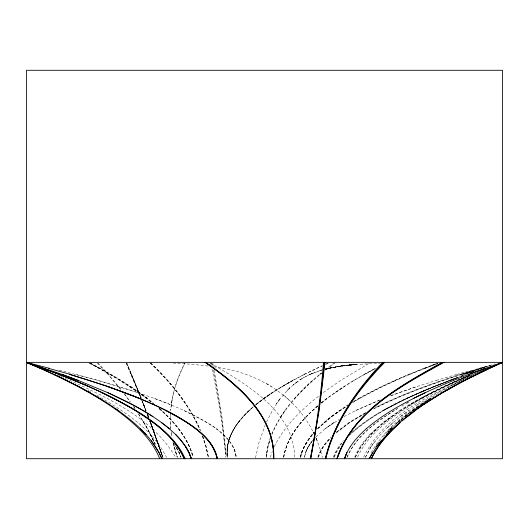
<?xml version="1.0" encoding="UTF-8"?>
<svg xmlns="http://www.w3.org/2000/svg" width="529" height="529" viewBox="0 0 529 529"><rect width="100%" height="100%" fill="white"/><g stroke="black" fill="none" stroke-linecap="round" stroke-linejoin="round"><path stroke-width="0.4" stroke-dasharray="2.65 1.98" d="M294.732 457.208C293.694 410.676 245.734 384.133 210.635 363.152M170.398 416.554L170.517 414.293L170.807 428.602M253.1 407.019C238.605 419.325 224.706 437.033 227.41 457.208L227.007 452.692L227.906 443.659L227.073 449.683C228.396 432.286 240.298 417.956 253.014 407.019M238.281 422.578C230.875 432.378 225.638 444.724 227.483 457.208C224.739 437.007 238.758 419.318 253.259 407.019M227.073 449.683L227.377 446.668M171.343 404.506L170.695 410.53C172.037 393.907 177.241 377.746 184.971 363.02C178.24 375.993 173.333 389.992 171.343 404.506L172.342 398.489M266.385 457.208L268.064 446.668L270.531 438.389M304.512 457.208L304.73 455.7M255.474 457.942L259.038 442.456L265.095 425.336M283.597 457.208C287.135 435.989 302.337 419.061 318.127 405.512M283.663 457.208C287.207 435.975 302.429 419.061 318.233 405.512M283.723 457.208C287.273 435.969 302.515 419.054 318.339 405.512M312.394 440.644L308.209 446.668L305.504 452.692L304.605 457.208L305.517 452.692L308.209 446.668L310.12 443.659M227.463 446.668L228.779 440.644L231.021 434.626M300.241 457.208C302.383 447.765 307.746 439.341 314.16 432.213M300.723 457.208C302.826 448.017 308.03 439.804 314.233 432.815M270.273 457.208L272.402 451.184M317.863 457.208C320.217 449.557 325.117 442.932 330.764 437.364M318.187 457.208C320.481 449.802 325.156 443.335 330.605 437.906M318.484 457.208C320.627 450.285 324.905 444.188 329.884 439.004M333.316 457.208L335.155 452.692L338.692 446.668L343.314 440.644M333.878 457.208L335.717 452.692L339.254 446.668L342.025 443.057M334.361 457.208L336.206 452.692L340.676 445.464M363.615 457.208C383.981 414.22 432.57 394.475 472.807 374.73M354.728 457.208L356.658 452.692L360.097 446.668M271.853 433.873C282.069 409.274 301.087 389.556 321.394 372.885L319.476 374.393M271.873 434.626C281.983 409.863 301.16 390.151 321.5 373.388L320.243 374.393M346.925 457.208C356.467 435.036 377.561 420.767 397.405 408.527M347.176 457.208C356.705 435.05 377.759 420.767 397.583 408.527M305.517 452.692L308.228 446.668L312.408 440.644L306.675 449.683M266.537 421.997L273.136 409.115L280.231 398.449L276.535 403.627L277.745 401.881M357.657 457.208C364.937 440.141 379.353 427.458 393.893 416.554C418.115 399.15 445.134 386.137 472.457 374.393M355.243 457.373C367.873 429.72 395.513 413.189 420.78 398.489M355.376 457.373C362.722 440.141 377.402 427.452 392.141 416.554C416.713 399.15 444.062 386.203 471.656 374.393M365.367 457.373L371.014 446.668L375.339 440.644M365.4 457.373L371.1 446.668M274.326 446.668C284.457 425.905 301.51 409.492 319.523 395.474M371.259 452.692C388.207 422.109 419.801 403.66 449.438 387.195M280.82 416.554L284.886 410.53M371.06 446.668L380.444 434.626L386.335 428.602M360.084 446.668L364.441 440.644L369.665 434.626M375.656 446.668L377.098 444.664M377.58 443.99L379.022 441.986M278.988 400.129L288.55 389.027L298.125 381.085L293.178 384.834L301.689 378.777L309.247 374.711M238.242 422.578L243.28 416.554L249.225 410.53M383.525 436.432L385.039 434.626M294.508 398.489L306.046 386.441L312.546 380.417M316.038 436.815L325.289 428.602L339.373 419.365M349.034 435.717C379.61 407.264 419.702 392.128 458.101 377.408C432.517 386.686 407.343 397.286 383.538 410.53L406.814 398.489L434.408 386.441L457.201 377.838M386.091 433.529L390.825 428.602M387.81 431.889L388.861 430.791L387.876 431.889M387.77 431.889L388.835 430.791M288.55 389.027L287.088 390.475L290.037 387.598L288.57 389.007M369.678 434.626L382.837 422.578L399.6 410.53M370.73 434.626L376.913 428.602M317.407 428.602L331.068 416.554L347.857 404.936M317.572 428.602L331.299 416.554L348.128 404.936M318.055 428.602L331.828 416.554L346.779 406.232M392.134 427.505L389.37 430.242L392.009 427.505M395.064 424.767L400.446 420.066M392.597 426.956L397.339 422.578M393.001 422.578L386.382 428.602L400.446 416.554L408.672 410.53M351.507 432.431C382.216 405.882 421.11 391.467 458.557 377.263M350.191 434.078C380.847 406.755 420.079 391.824 457.929 377.408L433.952 386.441L419.523 392.465M253.834 406.517C265.703 396.254 279.173 388.041 292.841 380.417L282.301 386.441M336.404 432.114L348.909 422.578L366.425 412.137M336.808 432.114L349.358 422.578L366.458 412.415M335.994 433.119L349.808 422.578L364.937 413.546M397.471 422.578L403.376 417.56M397.563 422.578L400.579 420.066L397.405 422.578M401.18 419.563L403.594 417.56M401.055 419.563L403.488 417.56M323.94 422.578L339.572 410.53M325.077 369.877L334.335 362.815M325.13 369.877L326.995 368.369M327.768 368.369L325.262 370.379L335.168 362.815M321.156 403.005C337.813 389.43 356.381 378.427 375.312 368.369M321.268 403.005L326.948 398.489L344.359 386.441M321.374 403.005L327.061 398.489M405.009 416.554L408.811 413.546M255.871 404.506L272.342 392.465L292.656 380.417M255.957 404.506L263.746 398.489L282.096 386.441M256.069 404.506L272.647 392.465M383.955 422.578L391.857 416.554M404.797 416.554L407.859 414.24M404.579 416.554L411.939 410.993M412.058 410.993L404.705 416.554L415.966 408.302M400.526 416.554L417.679 404.506M323.404 392.465L340.656 380.417L369.454 363.152M412.666 410.53L420.687 404.969L413.387 410.068M412.759 410.53L420.773 404.969M263.859 398.489L272.58 392.465M412.554 410.53L420.581 404.969M335.227 392.465L354.08 380.417M428.04 400.268L430.725 398.489L422.023 404.077M422.116 404.077L428.807 399.779M421.249 404.506L430.679 398.489M421.355 404.506L430.771 398.489M421.441 404.506L426.824 401.068M301.702 378.764L303.54 377.686L299.903 379.888L301.689 378.777M399.613 410.53C417.864 398.787 437.384 389.172 457.215 380.417M417.745 404.506L438.032 392.465M353.921 401.299C371.503 390.739 390.257 382.322 409.135 374.393M353.478 401.696L358.96 398.489M352.155 402.9C379.174 386.706 408.428 374.677 437.807 363.496M401.676 406.113L409.287 401.875M353.934 380.417L375.663 368.369M410.246 404.506L432.133 392.465M282.228 386.441L304.38 374.393M358.9 398.489L382.15 386.441L395.17 380.417M364.355 374.393L375.491 368.369M407.026 403.005L409.129 401.875M438.078 392.465L461.5 380.417M292.524 380.417L304.149 374.393M344.101 416.554L355.759 410.53L380.589 399.693M305.392 376.635L315.449 372.112L311.33 373.785M452.897 385.376L459.833 381.832M376.397 406.986C414.233 388.465 454.556 375.663 494.919 363.912M374.122 408.408C410.081 390.435 448.486 378.004 486.918 366.518M449.419 386.441L472.252 375.398M373.256 409.115C407.575 391.844 444.208 379.756 480.887 368.614M432.081 392.465L444.347 386.441M304.003 374.393L322.002 366.028M304.294 374.393L316.811 368.369M461.533 380.417L472.278 375.398M444.287 386.441L457.426 380.417M355.673 410.53L381.224 399.388M316.408 368.369L322.333 365.698M326.036 364.025L328.258 363.02M325.672 364.355L328.681 363.02M311.323 373.798L309.313 374.697L322.306 369.87L317.77 371.318M470.155 375.061L444.585 386.441L420.965 398.489L444.823 386.441L471.954 374.393M406.464 398.489L434.15 386.441M394.773 380.417L408.705 374.393L437.906 362.92M457.36 380.417L468.429 375.663M457.215 380.417L466.935 376.298M467.689 375.98L469.931 375.028M409.049 374.393L424.053 368.369M431.77 365.36L437.476 363.172M423.96 368.369L437.648 363.211M425.124 368.369L438.038 363.496M461.605 376.112L463.893 375.253M391.083 395.619L417.116 386.441L436.332 380.417M390.422 395.904L399.633 392.465M461.09 376.311L462.584 375.762M460.931 376.311L462.432 375.762L460.951 376.311M449.471 380.417L458.524 377.131M459.278 376.86L463.807 375.213M399.587 392.465L417.236 386.441M471.359 372.39L474.48 371.384L471.339 372.39M465.593 374.142L474.242 371.384M464.131 374.393L474.321 371.199M460.838 374.393L470.691 371.384M463.1 374.393L479.671 369.335M461.797 374.393L484.835 367.443M320.045 370.565L322.386 369.864M436.2 380.417L456.911 374.393M480.616 368.369L490.628 365.473M481.674 368.369L484.762 367.476M456.772 374.393L478.99 368.369M325.606 368.991L332.377 367.424L325.355 369.024M478.838 368.369L490.767 365.36M335.439 366.875L344.663 365.519L325.408 369.03L341.423 365.942L356.196 364.415M325.401 369.03L327.299 368.568M329.957 367.966L344.835 365.513L340.755 365.903L356.698 364.408M344.941 365.499L329.818 367.979L348.274 365.122L341.304 365.916L344.987 365.499L341.655 365.929M344.855 365.493L340.894 365.909M348.637 365.109L356.949 364.408L350.912 364.911M355.951 364.415L348.69 365.109L352.691 364.739M352.539 364.739L348.743 365.103L356.447 364.408L352.387 364.739M349.114 365.096L340.616 365.903L356.513 364.481M348.796 365.103L352.843 364.732M355.442 364.56L380.093 363.159M173.188 363.033L191.247 364.216L207.943 366.035M213.531 366.848C255.17 371.444 295.771 394.819 313.935 433.641M59.248 370.181L98.05 380.417L137.408 392.465M75.707 374.393C107.665 382.89 139.484 392.187 170.199 404.506M154.494 398.489C175.873 406.556 197.33 415.272 216.057 428.602M58.137 375.028L60.326 375.98M61.06 376.298C103.036 395.956 151.162 415.536 175.674 457.373M184.019 410.53C204.029 421.163 231.94 432.061 236.198 457.208M88.178 390.581L91.775 392.465M89.057 363.099C109.186 373.474 128.838 384.894 146.983 398.489M89.765 363.099L120.665 380.417L147.379 398.489M90.472 363.099C112.69 374.711 134.419 387.559 153.833 403.508M88.693 362.352L99.763 368.369M90.102 363.125L110.535 374.393M266.437 383.479L271.43 386.401M96.781 395.275C123.614 410.868 152.246 428.655 166.503 457.373M110.237 374.393L138.552 392.465L153.112 403.508M130.392 386.441L153.47 403.508M215.977 428.602C225.189 435.737 235.306 444.79 236.159 457.208L235.564 452.692L233.137 446.668M283.577 395.137L290.348 401.24M159.103 408.527L161.471 410.53M159.434 408.527L161.788 410.53M159.004 408.527C173.882 421.692 187.755 437.609 192.992 457.208M159.328 408.527C174.153 421.706 187.94 437.642 193.138 457.208M159.659 408.527C174.431 421.725 188.139 437.668 193.31 457.208M150.011 362.894C170.312 382.189 188.807 404.209 200.022 430.103M150.415 362.894C170.629 382.209 189.018 404.235 200.167 430.103M150.818 362.894C171.132 382.414 189.6 404.692 200.623 430.857M97.197 362.894L107.923 374.393L121.167 390.052M97.872 362.894L108.458 374.393L121.544 390.052M124.024 393.669L130.332 402.1M124.824 394.27L130.418 401.835M172.97 442.654L175.826 446.668L172.957 442.654M133.473 406.517L134.855 408.527M133.718 406.517L135.087 408.527M138.426 413.876L147.346 428.602L155.552 444.664M138.618 413.876L147.465 428.602L155.176 443.99M143.868 422.578L150.62 434.626L155.057 443.838M176.19 447.336L179.133 452.692L180.872 457.208L179.106 452.692L176.177 447.336M176.428 447.336L179.344 452.692L181.077 457.208M316.276 438.62L317.327 441.12L315.429 436.756L319.212 446.139L322.373 457.453M150.62 434.626L154.309 442.905M126.114 363.099L141.078 398.489M126.471 363.099L141.25 398.489M133.877 380.417L140.952 397.735M131.337 374.393L140.826 397.735M141.951 400.744L145.878 410.53L143.485 404.506M141.382 399.236L145.878 410.53M141.984 400.744L146.103 410.53M141.124 397.735L126.828 363.099L141.012 397.735M148.272 416.554L147.412 414.293L148.47 417.308L147.287 414.293L148.166 416.554M148.523 417.308L147.379 414.293L148.927 418.062L148.391 416.554M147.307 414.293L148.451 417.308M149.925 421.071L162.82 457.208L150.639 422.578L159.255 446.668M147.465 414.293L148.583 417.308M150.256 421.825L161.252 452.692M162.76 457.208L150.534 422.578L163.064 457.935M150.534 422.578L154.937 434.626M152.689 428.602L157.04 440.644M202.448 436.127L205.913 446.668L208.281 457.208M202.581 436.127L206.026 446.668L208.38 457.208M202.719 436.127L206.151 446.668L208.499 457.208M173.968 446.668L177.255 457.208L172.93 442.151L177.288 457.208M210.641 363.099L211.157 365.36M212.003 369.123C218.451 398.158 223.106 427.591 225.79 457.208M211.719 363.099L212.202 365.36M213.154 369.877C219.145 398.707 223.502 427.882 226.108 457.208M212.79 363.099L213.392 366.114M214.278 370.631L221.876 416.554L226.445 457.208M227.073 452.692L227.477 457.208M170.444 422.578L170.821 428.602M266.609 452.692L266.107 457.208L267.767 446.668L270.2 438.389L267.76 446.668L266.609 452.692M301.583 452.692L300.366 457.208C302.542 447.772 307.878 439.334 314.319 432.213C308.89 438.197 304.433 445.107 301.603 452.692M391.05 428.602L389.476 430.242L392.227 427.505L391.05 428.602M333.925 422.578L325.262 428.602L333.951 422.578M468.238 373.388L465.904 374.142L468.231 373.388M345.02 365.506L341.575 365.923L345.014 365.506M352.083 364.745L348.585 365.116L352.083 364.745M145.971 410.53L142.394 401.498L145.971 410.53M150.448 422.578L149.879 421.071L163.005 457.935L149.872 421.071L150.448 422.578M171.793 436.127L171.165 431.611L171.793 436.127"/><path stroke-width="0.79" d="M273.559 458.716C274.908 415.516 237.336 384.682 205.054 362.352M273.665 458.716C275.047 415.569 237.607 384.695 205.371 362.352M273.764 458.716C275.186 415.622 237.871 384.709 205.688 362.352M323.483 362.352C321.03 394.7 316.593 426.89 310.298 458.716M324.264 362.352C321.453 394.694 316.838 426.87 310.53 458.716M325.057 362.352L319.113 410.53L310.728 458.716M325.289 458.716C334.249 421.706 356.817 389.609 382.698 362.352M325.54 458.716C334.546 421.547 357.518 389.489 383.704 362.352M325.738 458.716C334.837 421.401 358.212 389.384 384.709 362.352M336.894 458.716C352.764 411.106 401.127 385.376 442.204 362.352M337.066 458.716C353.068 410.934 401.815 385.35 443.09 362.352M337.171 458.716C353.359 410.775 402.476 385.324 443.963 362.352M344.485 458.716L346.885 452.692L350.251 446.668M372.561 452.692L369.222 458.716L376.569 446.668L381.244 440.644M350.284 446.668L354.648 440.644L360.051 434.626L366.438 428.602M376.595 446.668C408.328 406.007 456.904 383.618 502.55 362.352L502.55 70.284L26.45 70.284L26.45 362.352C57.998 375.742 89.229 390.587 117.233 410.53C134.485 423.279 151.545 438.336 159.705 458.716M386.6 434.626L392.604 428.602M397.14 425.316C386.719 434.838 377.389 445.854 371.371 458.716C377.997 444.605 388.65 432.854 400.195 422.578M398.317 424.218L400.089 422.578M401.881 421.071L415.239 410.53M366.471 428.602C384.127 413.453 404.83 402.424 425.733 392.465L413.374 398.489M407.264 416.554C436.167 393.94 469.183 377.289 502.55 362.352L26.45 362.352C55.089 374.353 83.351 387.618 109.477 404.506M414.597 410.53L423.26 404.506M423.663 404.506L442.132 392.862M442.885 392.465L453.465 386.441M442.786 392.465L464.647 380.417L487.004 369.434M425.713 392.465C450.688 380.887 476.49 371.193 502.55 362.352L473.27 374.393M499.555 363.496L502.55 362.352M468.839 374.393L485.192 368.369M40.336 368.072L26.45 362.352L28.268 362.722M36.058 366.075L26.45 362.352L28.044 362.722M184.251 458.716C174.914 437.007 154.633 422.777 135.325 410.53C101.178 390.065 63.883 375.557 26.45 362.352L49.587 368.369M48.708 368.369L70.39 374.393M69.987 374.393L107.876 386.441L139.874 398.489M69.583 374.393C106.534 385.681 143.663 397.696 177.559 416.554C193.918 426.579 213.187 438.508 217.419 458.716M88.693 386.441L59.473 374.393L26.45 362.352L62.005 374.393L78.18 380.417L62.045 374.393M26.45 362.352C64.009 375.583 101.482 390.012 135.761 410.53C155.189 422.79 175.582 436.994 185.143 458.716M107.202 386.441C134.756 396.267 162.436 406.735 187.18 422.578C200.081 431.452 214.179 442.409 217.28 458.716M78.232 380.417L107.321 392.465M41.07 368.369L43.252 369.321M44.707 369.956L46.896 370.908M53.938 374.393L78.398 386.441L89.494 392.465M101.793 392.465C132.865 408.414 168.936 425.204 184.297 458.716M132.25 404.506L107.413 392.465C129.116 402.437 150.745 413.314 169.267 428.602M165.908 410.53C186.089 421.752 211.349 434.216 217.161 458.716M132.31 404.506L143.088 410.53M90.181 392.862L95.008 395.672M96.384 396.479L102.566 400.208M143.154 410.53L152.927 416.554M109.483 404.506L118.311 410.53M116.195 409.142L118.232 410.53M118.331 410.53C135.847 423.299 153.212 438.296 161.821 458.716M161.497 422.578L169.187 428.602M169.128 428.602L175.826 434.626M140.33 428.602L146.156 434.626M181.328 440.644L175.754 434.626C182.412 441.55 188.456 449.419 191.319 458.716M181.249 440.644L185.752 446.668L189.104 452.692L191.392 458.716M151.228 440.644L159.103 452.692L161.907 458.716M185.619 446.668L188.979 452.692L191.267 458.716M502.55 362.775L502.55 458.716L26.45 458.716L26.45 362.59M346.845 452.692L344.439 458.716L346.845 452.692"/></g></svg>
